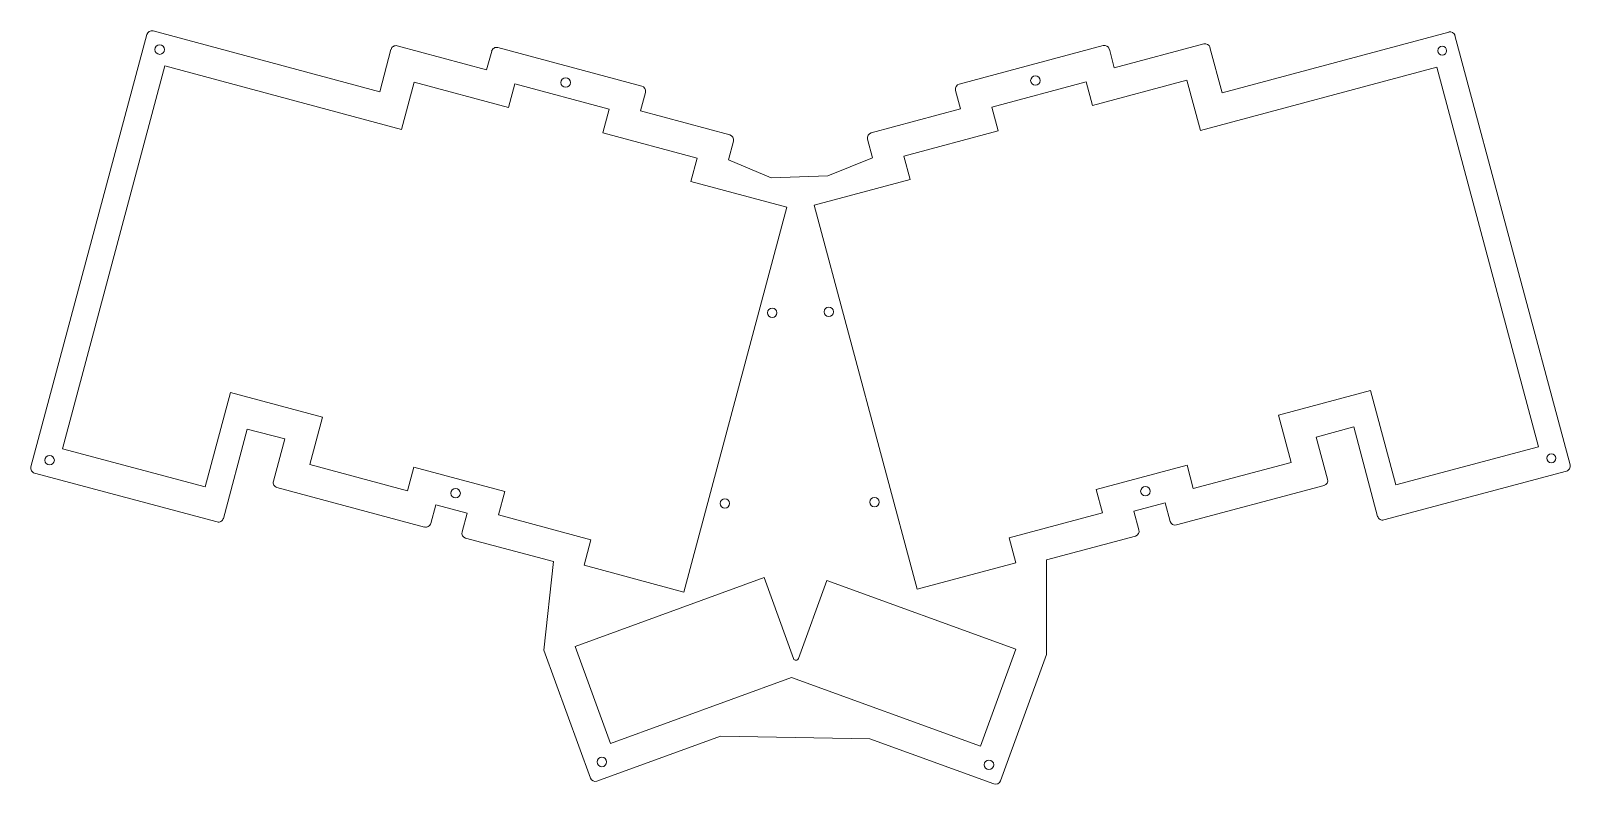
# Model space of a CAD drawing. Header units: millimetres. Extents: x -2 to 298, y 153 to 300.
import ezdxf

# ---------------------------------------------------------------- set-up
doc = ezdxf.new("R2010")
doc.units = ezdxf.units.MM

msp = doc.modelspace()

# ---------------------------------------------------------------- linework, layer by layer
at = {"color": 7, "linetype": 'Continuous', "lineweight": 15}
for p, q in [((20.53, 298.81), (-2.07, 214.48)), ((65.96, 287.67), (21.75, 299.52)), ((274.48, 299.31), (230.28, 287.47)), ((298.14, 214.88), (275.7, 298.61)), ((68.16, 295.91), (65.96, 287.67)), ((86.82, 291.94), (69.39, 296.61)), ((87.8, 295.58), (86.82, 291.94)), ((117.08, 288.76), (89.02, 296.28)), ((207.05, 296.68), (178.99, 289.16)), ((209.25, 292.33), (208.28, 295.97)), ((226.69, 297), (209.25, 292.33)), ((230.28, 287.47), (227.91, 296.3)), ((24.06, 292.69), (4.06, 218.02)), ((70.2, 280.32), (24.06, 292.69)), ((272.17, 292.48), (226.03, 280.12)), ((292.02, 218.41), (272.17, 292.48)), ((72.66, 289.52), (70.2, 280.32)), ((91.06, 284.59), (72.66, 289.52)), ((92.3, 289.19), (91.06, 284.59)), ((110.7, 284.26), (92.3, 289.19)), ((203.78, 289.59), (185.38, 284.66)), ((205.01, 284.99), (203.78, 289.59)), ((223.41, 289.92), (205.01, 284.99)), ((226.03, 280.12), (223.41, 289.92)), ((116.81, 283.91), (117.79, 287.54)), ((178.29, 287.93), (179.26, 284.3)), ((109.46, 279.66), (110.7, 284.26)), ((134.25, 279.23), (116.81, 283.91)), ((179.26, 284.3), (161.82, 279.63)), ((185.38, 284.66), (186.61, 280.05)), ((127.86, 274.73), (109.46, 279.66)), ((186.61, 280.05), (168.21, 275.12)), ((133.98, 274.38), (134.95, 278.01)), ((161.12, 278.4), (162.09, 274.77)), ((126.63, 270.13), (127.86, 274.73)), ((142.34, 270.87), (133.98, 274.38)), ((162.09, 274.77), (153.37, 271.26)), ((168.21, 275.12), (169.44, 270.52)), ((153.37, 271.26), (142.34, 270.87)), ((169.44, 270.52), (150.69, 265.5)), ((145.38, 265.11), (126.63, 270.13)), ((125.26, 190.06), (145.38, 265.11)), ((150.69, 265.5), (170.77, 190.61)), ((31.92, 210.55), (36.85, 228.95)), ((36.85, 228.95), (54.77, 224.15)), ((241.3, 224.54), (259.22, 229.35)), ((259.22, 229.35), (264.15, 210.95)), ((54.77, 224.15), (52.31, 214.95)), ((243.77, 215.34), (241.3, 224.54)), ((248.65, 220.3), (255.94, 222.26)), ((255.94, 222.26), (260.61, 204.82)), ((35.46, 204.43), (40.13, 221.86)), ((40.13, 221.86), (47.42, 219.91)), ((47.42, 219.91), (45.22, 211.67)), ((250.86, 212.07), (248.65, 220.3)), ((4.06, 218.02), (31.92, 210.55)), ((264.15, 210.95), (292.02, 218.41)), ((-1.36, 213.26), (34.23, 203.72)), ((52.31, 214.95), (71.41, 209.83)), ((71.41, 209.83), (72.64, 214.43)), ((72.64, 214.43), (90.34, 209.69)), ((205.73, 210.08), (223.43, 214.83)), ((223.43, 214.83), (224.66, 210.23)), ((224.66, 210.23), (243.77, 215.34)), ((261.84, 204.11), (297.43, 213.65)), ((45.92, 210.45), (74.68, 202.74)), ((221.39, 203.14), (250.15, 210.84)), ((90.34, 209.69), (89.11, 205.09)), ((206.97, 205.48), (205.73, 210.08)), ((213.08, 205.84), (219.19, 207.48)), ((219.19, 207.48), (220.16, 203.84)), ((75.91, 203.45), (76.88, 207.08)), ((76.88, 207.08), (82.99, 205.45)), ((82.99, 205.45), (82.02, 201.81)), ((89.11, 205.09), (107.15, 200.26)), ((188.74, 200.6), (206.97, 205.48)), ((214.06, 202.21), (213.08, 205.84)), ((82.72, 200.59), (99.86, 196)), ((107.15, 200.26), (105.81, 195.27)), ((190.04, 195.77), (188.74, 200.6)), ((196.04, 196.34), (213.35, 200.98)), ((99.86, 196), (97.98, 178.71)), ((105.81, 195.27), (125.26, 190.06)), ((170.77, 190.61), (190.04, 195.77)), ((196.01, 177.84), (196.04, 196.34)), ((140.93, 192.86), (104.1, 179.45)), ((146.68, 177.06), (140.93, 192.86)), ((153.17, 192.31), (147.62, 177.06)), ((190.01, 178.9), (153.17, 192.31)), ((97.98, 178.71), (107.06, 153.76)), ((104.1, 179.45), (110.99, 160.51)), ((183.12, 159.97), (190.01, 178.9)), ((187.04, 153.22), (196.01, 177.84)), ((110.99, 160.51), (146.3, 173.37)), ((146.3, 173.37), (183.12, 159.97)), ((108.34, 153.17), (132.44, 161.93)), ((132.44, 161.93), (161.57, 161.43)), ((161.57, 161.43), (185.76, 152.62))]:
    msp.add_line(p, q, dxfattribs=at)
for centre, radius in [((23.04, 295.88), 0.925), ((273.2, 295.67), 0.875), ((102.23, 289.45), 0.925), ((193.85, 289.84), 0.925), ((142.52, 244.53), 0.925), ((153.55, 244.72), 0.925), ((1.57, 215.77), 0.925), ((294.5, 216.16), 0.875), ((80.76, 209.34), 0.925), ((215.31, 209.73), 0.925), ((133.28, 207.34), 0.925), ((162.47, 207.6), 0.925), ((109.3, 156.9), 0.925), ((184.8, 156.36), 0.925)]:
    msp.add_circle(centre, radius, dxfattribs=at)
for centre, radius, start, end in [((21.49, 298.55), 1, 75.0001, 165.0001), ((274.74, 298.35), 1, 15.0004, 104.9968), ((69.13, 295.65), 1, 74.9945, 164.9977), ((88.76, 295.32), 1, 74.9945, 164.9961), ((207.31, 295.71), 1, 15.0015, 105.0015), ((226.95, 296.04), 1, 14.9975, 104.9975), ((116.82, 287.8), 1, 344.9961, 74.9945), ((179.25, 288.19), 1, 105.0015, 194.992), ((162.08, 278.66), 1, 104.9975, 194.9975), ((133.99, 278.27), 1, 344.9961, 74.9945), ((-1.1, 214.22), 1, 165.0001, 255.0013), ((297.18, 214.62), 1, 284.9975, 15.0004), ((46.18, 211.42), 1, 165.0022, 255.0025), ((249.89, 211.81), 1, 284.9975, 14.9975), ((34.49, 204.69), 1, 255.0013, 345.0013), ((261.58, 205.08), 1, 194.9975, 284.9975), ((74.94, 203.71), 1, 255.0025, 345.0025), ((82.98, 201.55), 1, 165.0025, 255.0025), ((213.09, 201.95), 1, 285.0015, 15.0015), ((221.13, 204.1), 1, 195.0015, 284.9975), ((147.15, 177.23), 0.5, 200.0011, 340.0028), ((108, 154.11), 1, 199.9944, 289.9944), ((186.1, 153.56), 1, 250.0028, 339.9964)]:
    msp.add_arc(centre, radius, start, end, dxfattribs=at)

doc.saveas('drawing.dxf')
